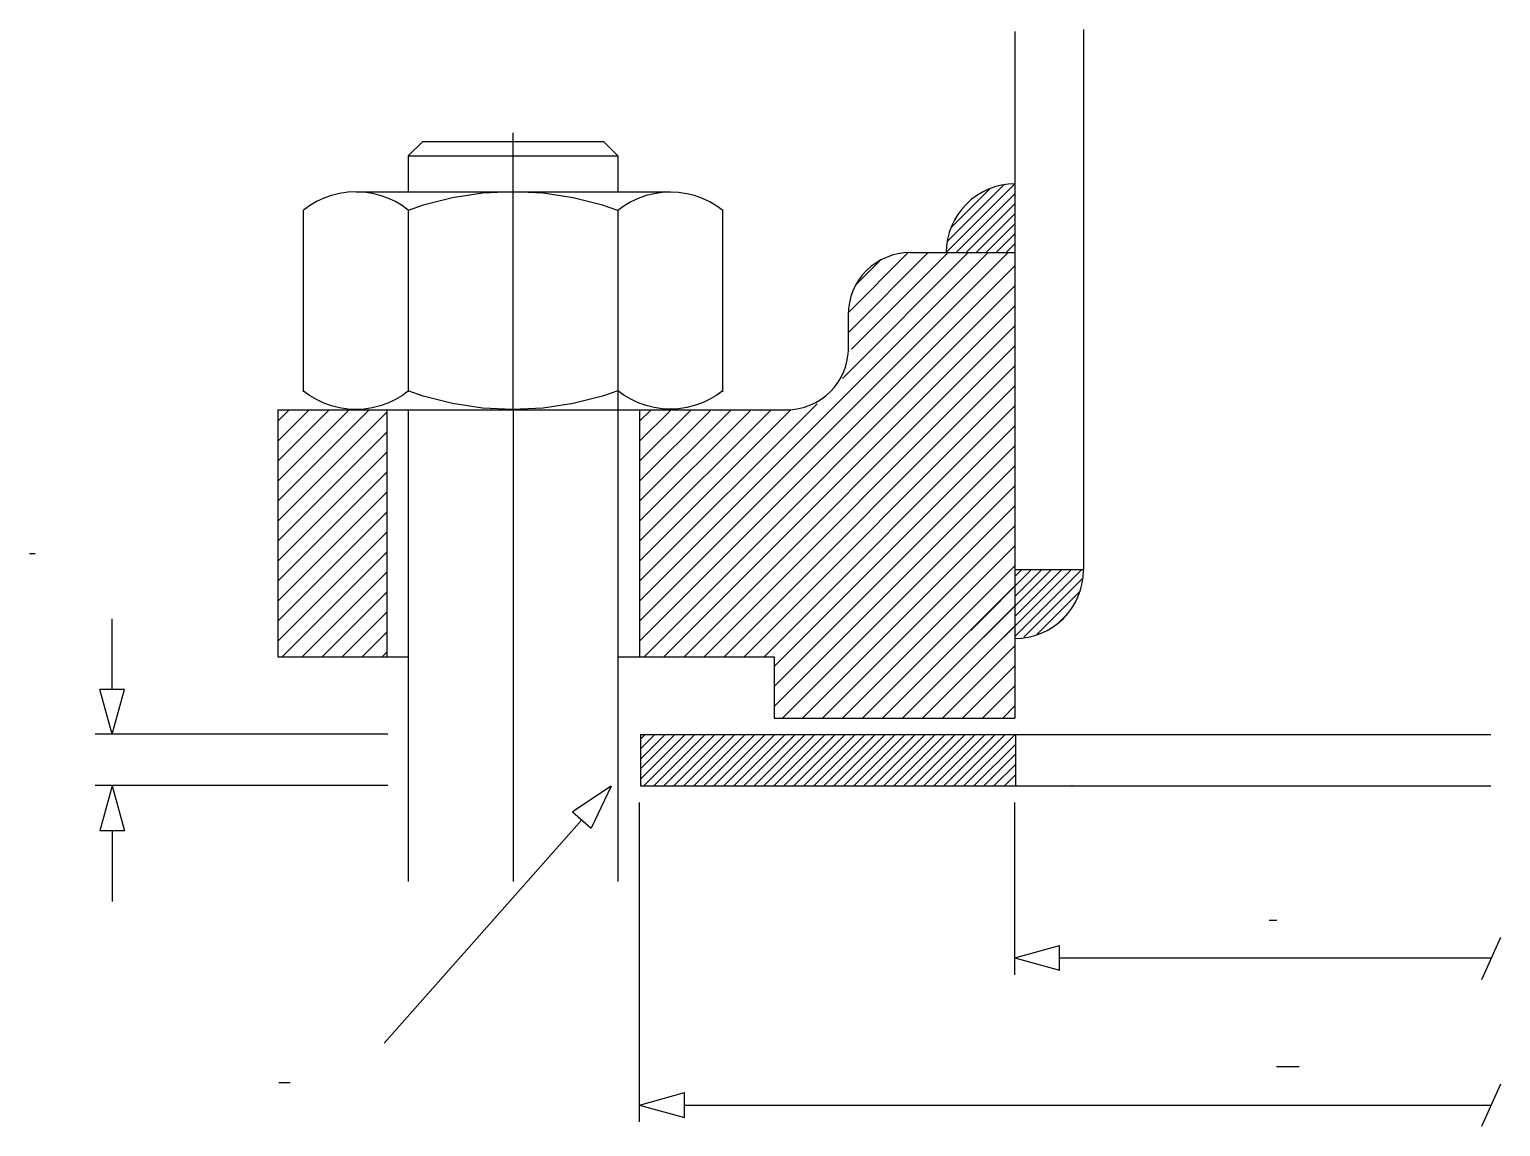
# Model space of a CAD drawing. Extents: x 450 to 1230, y 365 to 947.
import ezdxf

# ---------------------------------------------------------------- set-up
doc = ezdxf.new("R2010")
doc.units = 0
doc.header["$MEASUREMENT"] = 0
doc.layers.get('0').update_dxf_attribs({"linetype": 'CONTINUOUS'})
for name, color, linetype in [('-1', 7, 'CONTINUOUS'), ('1', 7, 'CONTINUOUS'), ('NUTS1$0$1', 7, 'CONTINUOUS')]:
    doc.layers.add(name, color=color, linetype=linetype)

msp = doc.modelspace()

# ---------------------------------------------------------------- linework, layer by layer
at = {"layer": '-1', "color": 4, "linetype": 'Continuous'}
for p, q in [((581.87, 745.44), (581.87, 614.43)), ((581.87, 745.44), (833.81, 745.44)), ((639.67, 745.44), (639.67, 614.43)), ((706.7, 745.44), (706.7, 614.43)), ((706.7, 745.44), (706.7, 495.16)), ((773.75, 745.44), (773.75, 614.43)), ((581.87, 614.43), (651.13, 614.43)), ((762.27, 614.43), (845.13, 614.43)), ((845.13, 614.43), (845.13, 581.86)), ((845.13, 581.86), (972.74, 581.86))]:
    msp.add_line(p, q, dxfattribs=at)
at = {"layer": '-1', "color": 2, "linetype": 'Continuous'}
for p, q in [((450.24, 669.24), (453.24, 669.24)), ((1111.5, 397.02), (1123.5, 397.02)), ((582.45, 388.57), (588.45, 388.57))]:
    msp.add_line(p, q, dxfattribs=at)
at = {"layer": '-1', "color": 3, "linetype": 'Continuous'}
for p, q in [((494.07, 596.96), (494.07, 634.44)), ((494.08, 522.15), (494.09, 484.67)), ((996.37, 454.76), (1225.06, 454.76)), ((797.49, 376.65), (1225.06, 376.65))]:
    msp.add_line(p, q, dxfattribs=at)
at = {"layer": '-1', "color": 7, "linetype": 'Continuous'}
for p, q in [((774.32, 573.08), (774.32, 546.02)), ((774.32, 573.08), (1225.09, 573.08)), ((973.04, 573.11), (973.04, 545.95)), ((774.32, 546.02), (1225.09, 546.02)), ((1002.86, 546.23), (1002.86, 546.06))]:
    msp.add_line(p, q, dxfattribs=at)
at = {"layer": '-1', "color": 5, "linetype": 'Continuous'}
msp.add_line((1107.62, 474.76), (1111.62, 474.76), dxfattribs=at)
at = {"color": 3, "linetype": 'Continuous'}
for p, q in [((640.36, 573.25), (485.07, 573.25)), ((640.36, 546.03), (485.07, 546.03)), ((743.17, 527.82), (638.37, 409.53))]:
    msp.add_line(p, q, dxfattribs=at)
at = {"layer": '1', "color": 4, "linetype": 'Continuous'}
for p, q in [((972.74, 945.98), (972.74, 581.86)), ((1009.13, 947.13), (1009.13, 660.45)), ((936.32, 828.73), (972.74, 865.16)), ((936.87, 834.65), (966.86, 864.64)), ((938.81, 841.83), (959.68, 862.7)), ((941.55, 828.73), (972.74, 859.92)), ((952.52, 859.03), (949.65, 856.9)), ((955.58, 860.87), (952.52, 859.03)), ((958.81, 862.39), (955.58, 860.87)), ((962.17, 863.6), (958.81, 862.39)), ((965.64, 864.46), (962.17, 863.6)), ((969.17, 864.99), (965.64, 864.46)), ((972.74, 865.16), (969.17, 864.99)), ((972.74, 865.16), (972.74, 865.16)), ((944.61, 851.86), (942.48, 848.99)), ((947.01, 854.51), (944.61, 851.86)), ((946.92, 828.73), (972.74, 854.55)), ((949.65, 856.9), (947.01, 854.51)), ((939.12, 842.7), (937.92, 839.34)), ((940.65, 845.93), (939.12, 842.7)), ((942.48, 848.99), (940.65, 845.93)), ((952.16, 828.73), (972.74, 849.32)), ((957.53, 828.73), (972.74, 843.95)), ((937.05, 835.87), (936.52, 832.34)), ((937.92, 839.34), (937.05, 835.87)), ((962.77, 828.73), (972.74, 838.71)), ((773.75, 643.9), (958.58, 828.73)), ((773.75, 633.3), (969.19, 828.73)), ((881.29, 762.05), (947.98, 828.73)), ((884.45, 797.03), (916.16, 828.73)), ((884.45, 786.42), (926.76, 828.73)), ((886.11, 777.48), (937.37, 828.73)), ((907.62, 827.32), (904.6, 826.24)), ((910.74, 828.1), (907.62, 827.32)), ((913.92, 828.58), (910.74, 828.1)), ((917.13, 828.73), (913.92, 828.58)), ((917.13, 828.73), (972.74, 828.73)), ((936.52, 832.34), (936.27, 828.73)), ((968.14, 828.73), (972.74, 833.34)), ((773.75, 622.69), (972.74, 821.68)), ((888.26, 811.45), (901.67, 824.85)), ((893.97, 819.14), (891.82, 816.76)), ((896.35, 821.3), (893.97, 819.14)), ((898.94, 823.21), (896.35, 821.3)), ((901.69, 824.87), (898.94, 823.21)), ((904.6, 826.24), (901.69, 824.87)), ((888.25, 811.42), (886.87, 808.52)), ((889.9, 814.18), (888.25, 811.42)), ((891.82, 816.76), (889.9, 814.18)), ((776.1, 614.43), (972.74, 811.07)), ((885.79, 805.49), (885.01, 802.37)), ((886.87, 808.52), (885.79, 805.49)), ((786.7, 614.43), (972.74, 800.47)), ((884.54, 799.19), (884.45, 797.34)), ((884.45, 776.83), (884.45, 797.34)), ((885.01, 802.37), (884.54, 799.19)), ((797.31, 614.43), (972.74, 789.86)), ((807.92, 614.43), (972.74, 779.25)), ((883.89, 771.8), (884.36, 774.98)), ((884.36, 774.98), (884.45, 776.83)), ((818.52, 614.43), (972.74, 768.65)), ((880.65, 762.75), (882.02, 765.66)), ((882.02, 765.66), (883.1, 768.68)), ((883.1, 768.68), (883.89, 771.8)), ((829.13, 614.43), (972.74, 758.04)), ((874.92, 755.03), (877.08, 757.41)), ((877.08, 757.41), (879, 760)), ((879, 760), (880.65, 762.75)), ((864.3, 747.93), (867.2, 749.31)), ((867.2, 749.31), (869.96, 750.96)), ((869.96, 750.96), (872.54, 752.87)), ((872.54, 752.87), (874.92, 755.03)), ((581.87, 728.76), (598.55, 745.44)), ((581.87, 718.15), (609.16, 745.44)), ((581.87, 707.54), (619.76, 745.44)), ((581.87, 696.94), (630.37, 745.44)), ((581.87, 686.33), (639.67, 744.13)), ((694.3, 745.44), (853.91, 745.44)), ((773.75, 654.51), (867.84, 748.59)), ((773.75, 665.12), (854.11, 745.47)), ((773.75, 728.76), (790.44, 745.44)), ((773.75, 718.15), (801.04, 745.44)), ((773.75, 707.54), (811.65, 745.44)), ((773.75, 696.94), (822.26, 745.44)), ((773.75, 686.33), (832.86, 745.44)), ((773.75, 675.72), (843.47, 745.44)), ((839.74, 614.43), (972.74, 747.43)), ((851.77, 745.44), (851.77, 745.44)), ((853.91, 745.44), (858.15, 746.07)), ((858.15, 746.07), (861.27, 746.85)), ((861.27, 746.85), (864.3, 747.93)), ((581.87, 675.72), (639.67, 733.53)), ((845.13, 609.21), (972.74, 736.83)), ((845.13, 598.6), (972.74, 726.22)), ((581.87, 665.12), (639.67, 722.92)), ((581.87, 654.51), (639.67, 712.31)), ((845.13, 588), (972.74, 715.61)), ((849.59, 581.86), (972.74, 705.01)), ((581.87, 643.9), (639.67, 701.71)), ((860.2, 581.86), (972.74, 694.4)), ((581.87, 633.3), (639.67, 691.1)), ((581.87, 622.69), (639.67, 680.49)), ((870.81, 581.86), (972.74, 683.79)), ((881.41, 581.86), (972.74, 673.19)), ((584.21, 614.43), (639.67, 669.89)), ((594.82, 614.43), (639.67, 659.28)), ((892.02, 581.86), (972.74, 662.58)), ((949.31, 628.33), (981.43, 660.45)), ((956.31, 624.72), (992.04, 660.45)), ((966.92, 624.72), (1002.64, 660.45)), ((1009.13, 660.45), (972.74, 660.45)), ((972.74, 657), (976.19, 660.45)), ((972.74, 646.39), (986.8, 660.45)), ((972.74, 635.79), (997.41, 660.45)), ((972.74, 625.18), (1008.01, 660.45)), ((977.52, 624.72), (1008.83, 656.03)), ((1008.43, 653.35), (1008.95, 656.88)), ((1008.95, 656.88), (1009.13, 660.45)), ((605.42, 614.43), (639.67, 648.67)), ((902.63, 581.86), (972.74, 651.97)), ((984.08, 625.91), (1007.29, 649.12)), ((1006.36, 646.53), (1007.56, 649.89)), ((1007.56, 649.89), (1008.43, 653.35)), ((913.23, 581.86), (972.74, 641.37)), ((1000.87, 637.37), (1003, 640.24)), ((1003, 640.24), (1004.83, 643.3)), ((1004.83, 643.3), (1006.36, 646.53)), ((616.03, 614.43), (639.67, 638.07)), ((992.96, 630.2), (995.83, 632.32)), ((995.45, 632.05), (1001.15, 637.74)), ((995.83, 632.32), (998.47, 634.72)), ((998.47, 634.72), (1000.87, 637.37)), ((626.64, 614.43), (639.67, 627.46)), ((923.84, 581.86), (972.74, 630.76)), ((972.74, 624.06), (976.31, 624.24)), ((972.74, 624.06), (972.74, 624.06)), ((976.31, 624.24), (979.84, 624.76)), ((979.84, 624.76), (983.3, 625.63)), ((983.3, 625.63), (986.67, 626.83)), ((986.67, 626.83), (989.89, 628.36)), ((989.89, 628.36), (992.96, 630.2)), ((637.24, 614.43), (639.67, 616.85)), ((934.45, 581.86), (972.74, 620.15)), ((945.05, 581.86), (972.74, 609.55)), ((955.66, 581.86), (972.74, 598.94)), ((966.27, 581.86), (972.74, 588.33)), ((774.32, 570.74), (776.66, 573.08)), ((774.32, 560.13), (787.27, 573.08)), ((774.32, 549.52), (797.88, 573.08)), ((774.32, 565.5), (781.9, 573.08)), ((774.32, 554.89), (792.51, 573.08)), ((775.95, 545.92), (803.12, 573.08)), ((781.32, 545.92), (808.48, 573.08)), ((786.56, 545.92), (813.72, 573.08)), ((791.93, 545.92), (819.09, 573.08)), ((797.17, 545.92), (824.33, 573.08)), ((802.54, 545.92), (829.7, 573.08)), ((807.78, 545.92), (834.94, 573.08)), ((813.15, 545.92), (840.31, 573.08)), ((818.39, 545.92), (845.55, 573.09)), ((823.76, 545.92), (850.92, 573.09)), ((829.09, 546.02), (856.16, 573.09)), ((834.46, 546.02), (861.53, 573.09)), ((839.6, 545.93), (866.76, 573.09)), ((844.97, 545.93), (872.13, 573.09)), ((850.21, 545.93), (877.37, 573.09)), ((855.58, 545.93), (882.74, 573.09)), ((860.82, 545.93), (887.98, 573.09)), ((866.19, 545.93), (893.35, 573.09)), ((871.43, 545.93), (898.59, 573.09)), ((876.8, 545.93), (903.96, 573.09)), ((882.04, 545.93), (909.2, 573.1)), ((887.4, 545.93), (914.57, 573.1)), ((892.64, 545.94), (919.8, 573.1)), ((898.01, 545.94), (925.17, 573.1)), ((903.25, 545.94), (930.41, 573.1)), ((908.62, 545.94), (935.78, 573.1)), ((913.86, 545.94), (941.02, 573.1)), ((919.23, 545.94), (946.39, 573.1)), ((924.47, 545.94), (951.63, 573.1)), ((929.84, 545.94), (957, 573.1)), ((935.08, 545.94), (962.24, 573.1)), ((940.45, 545.94), (967.61, 573.1)), ((945.68, 545.94), (972.82, 573.08)), ((951.05, 545.94), (973.04, 567.93)), ((956.29, 545.94), (973.04, 562.7)), ((961.66, 545.94), (973.04, 557.33)), ((967.22, 546.02), (973.04, 551.84))]:
    msp.add_line(p, q, dxfattribs=at)
at = {"layer": '1', "color": 3, "linetype": 'Continuous'}
for p, q in [((494.07, 573.25), (487.51, 596.96)), ((500.63, 596.96), (487.51, 596.96)), ((500.63, 596.96), (487.51, 596.96)), ((494.07, 573.25), (500.63, 596.96)), ((494.07, 545.86), (487.52, 522.14)), ((494.07, 545.86), (500.64, 522.15)), ((758.73, 545.71), (738.23, 532.11)), ((758.73, 545.71), (748.13, 523.51)), ((738.23, 532.11), (748.13, 523.51)), ((738.23, 532.11), (748.13, 523.51)), ((773.78, 367.65), (773.78, 537.03)), ((972.66, 445.76), (972.66, 537.06)), ((500.64, 522.15), (487.52, 522.14)), ((500.64, 522.15), (487.52, 522.14)), ((972.66, 454.76), (996.37, 461.32)), ((996.37, 448.21), (996.37, 461.32)), ((996.37, 448.21), (996.37, 461.32)), ((1230.26, 465.46), (1220.16, 443.03)), ((972.66, 454.76), (996.37, 448.21)), ((773.78, 376.65), (797.49, 383.2)), ((797.49, 370.09), (797.49, 383.2)), ((797.49, 370.09), (797.49, 383.2)), ((1230.26, 387.64), (1220.16, 365.2)), ((773.78, 376.65), (797.49, 370.09))]:
    msp.add_line(p, q, dxfattribs=at)
at = {"layer": 'NUTS1$0$1', "color": 4, "linetype": 'Continuous'}
for p, q in [((706.7, 745.44), (706.7, 892.2)), ((651.13, 880.07), (658.82, 887.76)), ((658.82, 887.76), (754.59, 887.76)), ((762.27, 880.07), (754.59, 887.76)), ((651.13, 880.07), (762.27, 880.07)), ((651.13, 880.07), (651.13, 861.02)), ((762.27, 880.07), (762.27, 861.02)), ((610.46, 859.1), (606.36, 857.64)), ((614.69, 860.16), (610.46, 859.1)), ((619, 860.8), (614.69, 860.16)), ((623.35, 861.02), (619, 860.8)), ((623.35, 861.02), (651.13, 861.02)), ((627.7, 860.8), (623.35, 861.02)), ((632.01, 860.16), (627.7, 860.8)), ((636.23, 859.1), (632.01, 860.16)), ((640.34, 857.64), (636.23, 859.1)), ((651.13, 861.02), (762.27, 861.02)), ((690.51, 860.24), (674.61, 857.88)), ((706.58, 861.03), (690.51, 860.24)), ((722.64, 860.24), (706.58, 861.03)), ((738.55, 857.88), (722.64, 860.24)), ((762.27, 861.02), (790.06, 861.02)), ((777.17, 858.95), (773.07, 857.48)), ((781.4, 860), (777.17, 858.95)), ((785.71, 860.64), (781.4, 860)), ((790.06, 860.86), (785.71, 860.64)), ((794.41, 860.64), (790.06, 860.86)), ((798.72, 860), (794.41, 860.64)), ((802.95, 858.95), (798.72, 860)), ((807.05, 857.48), (802.95, 858.95)), ((598.68, 853.53), (595.56, 851.22)), ((595.56, 754.92), (595.56, 851.22)), ((602.42, 855.77), (598.68, 853.53)), ((606.36, 857.64), (602.42, 855.77)), ((644.28, 855.77), (640.34, 857.64)), ((648.01, 853.53), (644.28, 855.77)), ((651.13, 851.22), (648.01, 853.53)), ((659.01, 853.97), (651.13, 851.15)), ((651.13, 851.15), (651.13, 754.92)), ((674.61, 857.88), (659.01, 853.97)), ((754.15, 853.97), (738.55, 857.88)), ((762.27, 851.06), (754.15, 853.97)), ((765.4, 853.38), (762.27, 851.06)), ((762.27, 851.06), (762.27, 495.16)), ((769.13, 855.62), (765.4, 853.38)), ((773.07, 857.48), (769.13, 855.62)), ((810.99, 855.62), (807.05, 857.48)), ((814.72, 853.38), (810.99, 855.62)), ((817.85, 851.06), (814.72, 853.38)), ((817.85, 754.92), (817.85, 851.53)), ((598.68, 753.02), (595.56, 755.34)), ((602.42, 750.78), (598.68, 753.02)), ((606.36, 748.92), (602.42, 750.78)), ((610.46, 747.45), (606.36, 748.92)), ((640.34, 748.92), (636.23, 747.45)), ((644.28, 750.78), (640.34, 748.92)), ((648.01, 753.02), (644.28, 750.78)), ((651.13, 755.34), (648.01, 753.02)), ((659.01, 752.59), (651.13, 755.4)), ((674.61, 748.68), (659.01, 752.59)), ((754.15, 752.59), (738.55, 748.68)), ((762.27, 755.49), (754.15, 752.59)), ((765.4, 753.18), (762.27, 755.49)), ((769.13, 750.94), (765.4, 753.18)), ((773.07, 749.08), (769.13, 750.94)), ((777.17, 747.61), (773.07, 749.08)), ((807.05, 749.08), (802.95, 747.61)), ((810.99, 750.94), (807.05, 749.08)), ((814.72, 753.18), (810.99, 750.94)), ((817.85, 755.5), (814.72, 753.18)), ((581.87, 739.36), (587.94, 745.44)), ((614.69, 746.39), (610.46, 747.45)), ((619, 745.75), (614.69, 746.39)), ((623.35, 745.54), (619, 745.75)), ((627.7, 745.75), (623.35, 745.54)), ((623.35, 745.44), (651.13, 745.44)), ((632.01, 746.39), (627.7, 745.75)), ((636.23, 747.45), (632.01, 746.39)), ((651.13, 745.44), (651.13, 495.16)), ((651.13, 745.44), (762.27, 745.44)), ((690.51, 746.32), (674.61, 748.68)), ((706.58, 745.53), (690.51, 746.32)), ((722.64, 746.32), (706.58, 745.53)), ((738.55, 748.68), (722.64, 746.32)), ((762.27, 745.44), (790.06, 745.44)), ((773.75, 739.36), (779.83, 745.44)), ((781.4, 746.55), (777.17, 747.61)), ((785.71, 745.91), (781.4, 746.55)), ((790.06, 745.7), (785.71, 745.91)), ((794.41, 745.91), (790.06, 745.7)), ((798.72, 746.55), (794.41, 745.91)), ((802.95, 747.61), (798.72, 746.55))]:
    msp.add_line(p, q, dxfattribs=at)

doc.saveas('drawing.dxf')
